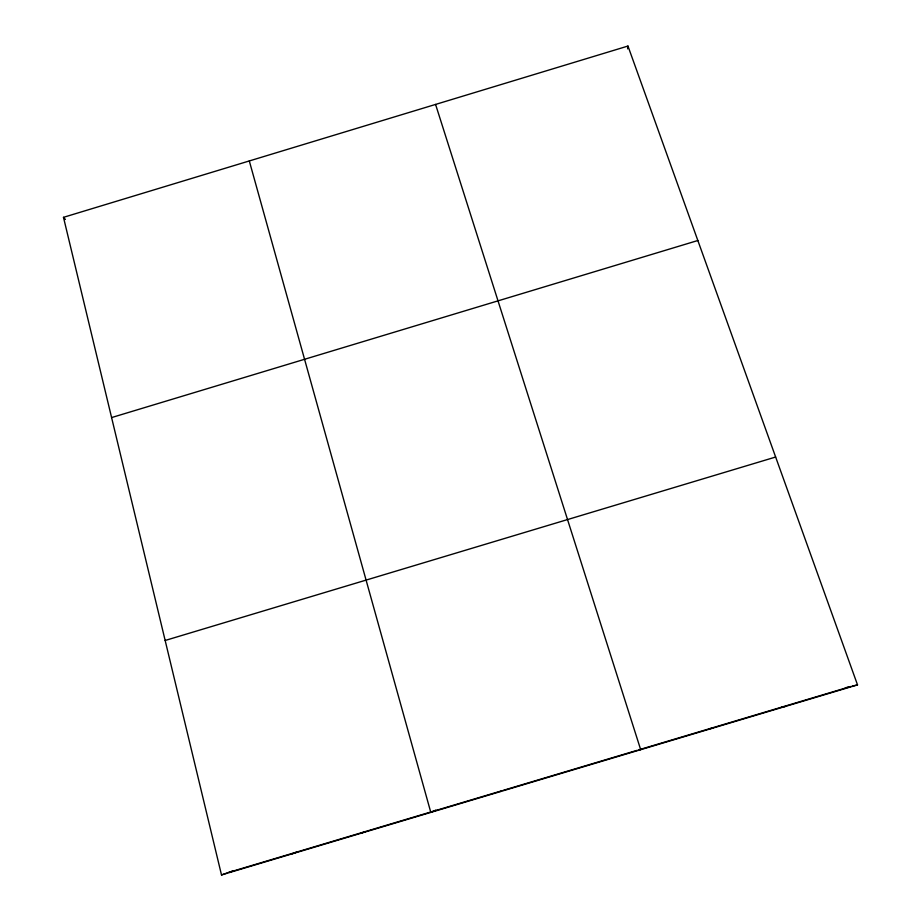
<?xml version="1.0" encoding="UTF-8"?>
<svg xmlns="http://www.w3.org/2000/svg" width="921" height="921" viewBox="0 0 921 921"><rect width="100%" height="100%" fill="white"/><g stroke="black" fill="none" stroke-linecap="round" stroke-linejoin="round"><path stroke-width="1.38" d="M627.638 48.871L627.961 46.05L63.48 217.333L221.501 874.95L857.52 684.879L627.961 46.05M500.702 791.507L501.715 790.805L228.673 872.406L232.564 871.024M435.829 810.112L430.809 812.403L249.303 160.945M360.974 833.263L365.073 831.64M291.209 854.124L296.838 852.029M221.501 874.95L227.475 872.832M111.602 417.57L697.842 240.508M165.158 640.475L775.643 457.035M503.073 790.402L637.217 750.304M845.282 687.814L850.613 686.536L638.587 749.901L640.682 749.682L435.575 104.43M851.994 686.203L857.52 684.879M781.204 707.386L785.176 706.499M709.205 728.799L712.889 728.097M63.48 217.333L65.379 219.463"/></g></svg>
